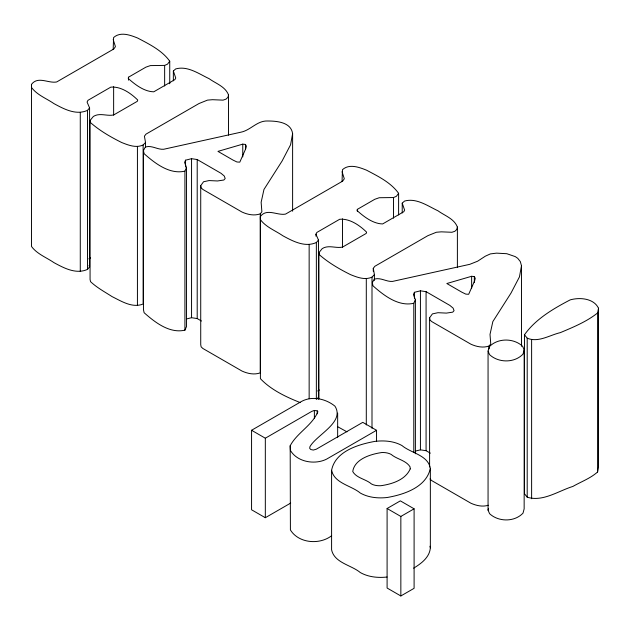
<?xml version="1.0" encoding="UTF-8"?>
<svg xmlns="http://www.w3.org/2000/svg" width="630" height="630" viewBox="0 0 630 630"><rect width="100%" height="100%" fill="white"/><g stroke="black" fill="none" stroke-linecap="round" stroke-linejoin="round"><path stroke-width="0.94" d="M387.041 577.025C377.929 578.025 368.385 577.096 360.273 572.536C351.335 565.015 334.365 562.952 331.593 549.809L331.593 470.295C335.239 451.253 358.305 444.402 374.992 441.37C384.15 440.323 393.797 441 401.987 445.567C410.799 453.072 428.053 455.065 430.353 468.35L430.353 547.864C429.613 557.385 421.147 563.63 413.619 568.173M113.179 49.361L113.589 37.556C120.369 31.366 130.292 35.083 137.694 38.06C149.231 44.163 161.997 50.361 169.738 61.189L167.525 64.158L164.643 65.402L150.357 65.599L145.916 67.15L128.473 77.214L128.26 78.498C135.19 84.672 144.136 91.602 153.775 91.807L174.904 79.608L175.746 78.025L173.352 71.009L175.683 68.93C187.575 65.559 198.836 73.844 209.129 78.679C215.854 83.577 225.335 86.523 228.517 94.917L228.517 135.159M342.051 181.503L342.46 169.69C349.24 163.509 359.163 167.226 366.565 170.195C378.102 176.298 390.868 182.495 398.609 193.323L396.396 196.3L393.514 197.544L379.228 197.733L374.787 199.285L357.344 209.357L357.131 210.633C364.061 216.807 373.007 223.737 382.646 223.941L403.775 211.743L404.617 210.16L402.224 203.143L404.555 201.064C416.446 197.702 427.707 205.986 438 210.814C444.725 215.72 454.206 218.665 457.388 227.052L457.388 267.301M292.611 133.647L290.587 144.743L282.122 160.965L263.97 189.449L261.143 202.269L261.883 211.767L260.292 213.822C254.347 216.035 247.614 214.602 241.999 212.042L202.813 189.417L201.127 187.803L200.726 185.661L203.545 181.763L209.073 180.566L217.507 180.968L223.839 180.015L225.186 178.526L224.264 176.014L221.012 173.289L197.206 159.54L191.559 158.689L185.551 160.178L184.566 162.438L186.519 167.525L186.519 326.553L184.921 330.159C169.596 333.735 154.925 322.324 144.12 312.716L143.459 309.716L143.459 150.688L144.798 147.845L146.026 146.853C152.066 145.278 157.634 149.798 163.698 149.263L240.888 132.198C250.638 130.292 257.166 120.503 267.64 120.999C276.806 120.991 291.068 122.165 292.611 133.647L292.611 211.2M415.39 299.667L413.792 303.274C398.467 306.849 383.796 295.439 372.991 285.831L372.33 282.823L373.669 279.98L374.889 278.995C380.937 277.42 386.505 281.933 392.569 281.405L469.759 264.332L477.611 261.214L485.336 256.182L490.368 253.914L496.503 253.142L506.811 253.709L515.285 256.615L517.742 258.316L520.333 261.6L521.483 265.789L519.459 276.877L510.993 293.1L492.841 321.584L490.014 334.404L490.754 343.901L489.163 345.957C483.218 348.169 476.485 346.736 470.87 344.177L431.684 321.56L429.991 319.945L429.597 317.796L432.416 313.898L437.945 312.7L446.379 313.102L452.71 312.157L454.057 310.669L453.135 308.149L449.883 305.424L426.077 291.674L420.43 290.824L414.422 292.312L413.438 294.572L415.39 299.667L415.39 453.781M430.353 468.35C426.408 487.242 403.909 494.652 387.041 497.519C377.929 498.511 368.385 497.582 360.273 493.03C351.335 485.509 334.365 483.438 331.593 470.295M597.579 471.996L597.579 312.968L598.5 308.188C593.696 298.258 579.679 297.171 570.15 299.896C553.353 308.684 535.555 319.064 524.499 334.758L524.499 493.778L527.2 497.18C542.674 502.157 558.44 490.904 572.883 486.431C581.151 481.706 590.373 478.39 597.579 471.996L598.5 467.216L598.5 308.188M228.517 94.917L227.934 97.335L225.934 99.178L223.044 100.138L212.475 99.705L207.498 100.115L199.017 103.525L145.979 134.143L144.412 136.206L145.53 142.467L145.53 147.373M457.388 227.052L456.805 229.47L454.805 231.32L451.915 232.273L441.347 231.84L436.37 232.25L427.88 235.667L374.85 266.285L373.283 268.341L373.283 271.286M488.061 351.115L489.203 346.846C497.708 337.806 513.749 337.948 522.648 346.311L524.152 349.839L524.152 508.859L523.018 513.135C514.505 522.176 498.464 522.026 489.565 513.663L488.061 510.142L488.061 351.115L489.565 354.643C498.464 363.006 514.505 363.148 523.018 354.107L524.152 349.839M488.061 510.142L488.518 508.434M290.698 503.071L265.325 517.718L251.567 509.78L251.567 430.266L301.282 401.57C311.968 395.561 325.844 398.743 334.963 406.177C345.145 422.226 316.528 434.763 309.913 446.757L309.684 448.308L310.787 449.529L313.323 450.064L316.268 449.214L362.786 422.352L376.543 430.298L376.543 441.094M184.921 330.159L184.921 171.139L186.519 167.525M315.945 236.155L315.945 234.195L316.851 232.446L339.672 219.272C349.721 218.358 359.754 225.406 366.613 232.171L366.18 233.446L342.633 247.047C335.947 248.63 328.616 244.558 322.245 248.59L318.938 252.622L318.938 398.885M331.632 535.736C319.52 545.06 298.612 543.367 290.406 529.932L290.194 445.733C297.045 432.778 312.315 425.408 317.882 411.721L317.229 410.878L314.378 410.445L311.842 411.351L265.325 438.212L251.567 430.266M145.53 142.467L143.128 145.002L143.128 304.022C132.371 308.346 121.448 301.234 112.046 296.596C104.745 291.887 96.894 287.682 90.562 281.673L90.066 279.515L90.066 120.487L93.374 116.448C99.753 112.423 107.076 116.495 113.762 114.904L137.316 101.312L137.742 100.036C130.882 93.271 120.85 86.223 110.801 87.137L87.98 100.312L87.074 102.06L89.586 107.935L89.586 266.962L87.483 269.396C76.088 274.57 63.992 268.089 53.991 262.663C46.447 257.465 37.06 254.055 31.531 246.503L31.5 84.365C38.005 75.757 48.423 83.609 56.692 81.955L113.778 48.998L115.432 46.659L113.179 39.548M31.5 84.365L31.531 87.483C37.06 95.035 46.447 98.438 53.991 103.635C63.992 109.069 76.088 115.542 87.483 110.368L89.586 107.935M342.051 171.683L344.303 178.794L342.649 181.133L285.563 214.09C277.294 215.743 266.876 207.892 260.371 216.5L260.403 219.618C265.931 227.17 275.318 230.572 282.854 235.777C292.863 241.203 304.959 247.684 316.355 242.511L318.457 240.069L315.945 234.195M318.938 252.622L319.426 254.788C328.663 262.899 339.507 269.136 350.485 274.625C357.234 277.31 364.896 280.389 371.999 277.137L374.401 274.601L373.283 268.341M597.579 312.968C586.562 321.757 573.221 327.183 560.338 332.632C549.714 335.089 538.17 342.917 527.2 338.16L524.499 334.758M88.83 258.851L90.515 257.875M317.701 390.986L319.386 390.009M376.543 430.298L326.553 459.152C314.795 465.019 297.329 462.121 290.406 450.426L290.194 445.733M387.096 508.512L400.349 500.866L414.099 508.804L414.099 588.318L400.845 595.964L387.096 588.026L387.096 508.512L400.845 516.45L414.099 508.804M184.921 171.139C169.596 174.715 154.925 163.304 144.12 153.689L143.459 150.688M488.258 505.244C482.556 507.103 476.193 505.606 470.87 503.205L431.684 480.58L429.991 478.965M90.066 120.487L90.562 122.653C99.792 130.764 110.636 137.001 121.614 142.49C128.362 145.168 136.025 148.255 143.128 145.002M242.763 144.144L217.956 151.381L233.053 160.099L236.919 161.981L239.802 162.154L245.771 148.648L246.385 146.168L245.464 144.428L242.763 144.144L242.763 156.909M471.634 276.286L446.827 283.524L461.924 292.233L465.791 294.115L468.673 294.289L474.642 280.783L475.256 278.302L474.335 276.57L471.634 276.286L471.634 288.067M186.409 318.985L191.559 317.709L197.206 318.559L201.458 321.017M415.28 451.119L420.43 449.851L426.077 450.702L430.329 453.151M300.282 402.594C286.217 397.081 270.782 389.757 260.403 378.646L260.371 216.5M347.004 431.857L337.704 426.731M317.93 397.569L318.457 399.097L318.457 240.069M89.058 265.435L89.586 266.962M429.975 546.226L430.353 547.864M531.618 339.72L531.618 498.74M527.2 338.16L527.2 497.18M521.483 265.789L521.483 346.279M489.163 345.957L489.163 348.902M474.335 276.57L474.335 282.461M429.597 317.796L429.597 467.003M426.077 291.674L426.077 450.702M420.43 290.824L420.43 449.851M414.422 292.312L414.422 298.203M413.792 303.274L413.792 452.482M402.224 203.143L402.224 212.964M400.845 516.45L400.845 595.964M398.609 193.323L398.609 214.917M393.514 197.544L393.514 218.153M374.401 274.601L374.401 280.492M371.999 277.137L371.999 428.313M366.298 278.712L366.298 424.974M357.344 209.357L357.344 211.318M342.507 218.807L342.507 247.275M337.648 413.099L337.648 437.645M317.229 410.878L317.229 413.823M316.355 242.511L316.355 399.57M314.378 410.445L314.378 418.296M309.149 244.613L309.149 398.727M265.325 438.212L265.325 517.718M260.292 213.822L260.292 372.842C254.347 375.055 247.614 373.621 241.999 371.062L202.813 348.445L201.127 346.831L200.726 344.689L200.726 185.661M245.464 144.428L245.464 149.341M197.206 159.54L197.206 318.559M191.559 158.689L191.559 317.709M185.551 160.178L185.551 167.044M173.352 71.009L173.352 80.821M169.738 61.189L169.738 83.766M164.643 65.402L164.643 86.019M137.427 146.577L137.427 305.597M128.473 77.214L128.473 80.16M113.636 86.672L113.636 115.132M87.483 110.368L87.483 269.396M80.278 112.479L80.278 271.498M410.224 468.909C405.452 479.91 391.931 484.147 380.882 485.714C377.646 485.856 374.322 485.517 371.424 483.95C365.975 479.068 356.478 478.241 352.745 471.523C354.556 458.971 370.889 454.096 381.851 452.529C385.072 452.427 388.34 452.876 391.206 454.435C396.805 459.262 406.043 460.294 410.059 466.869L410.224 468.909"/></g></svg>
